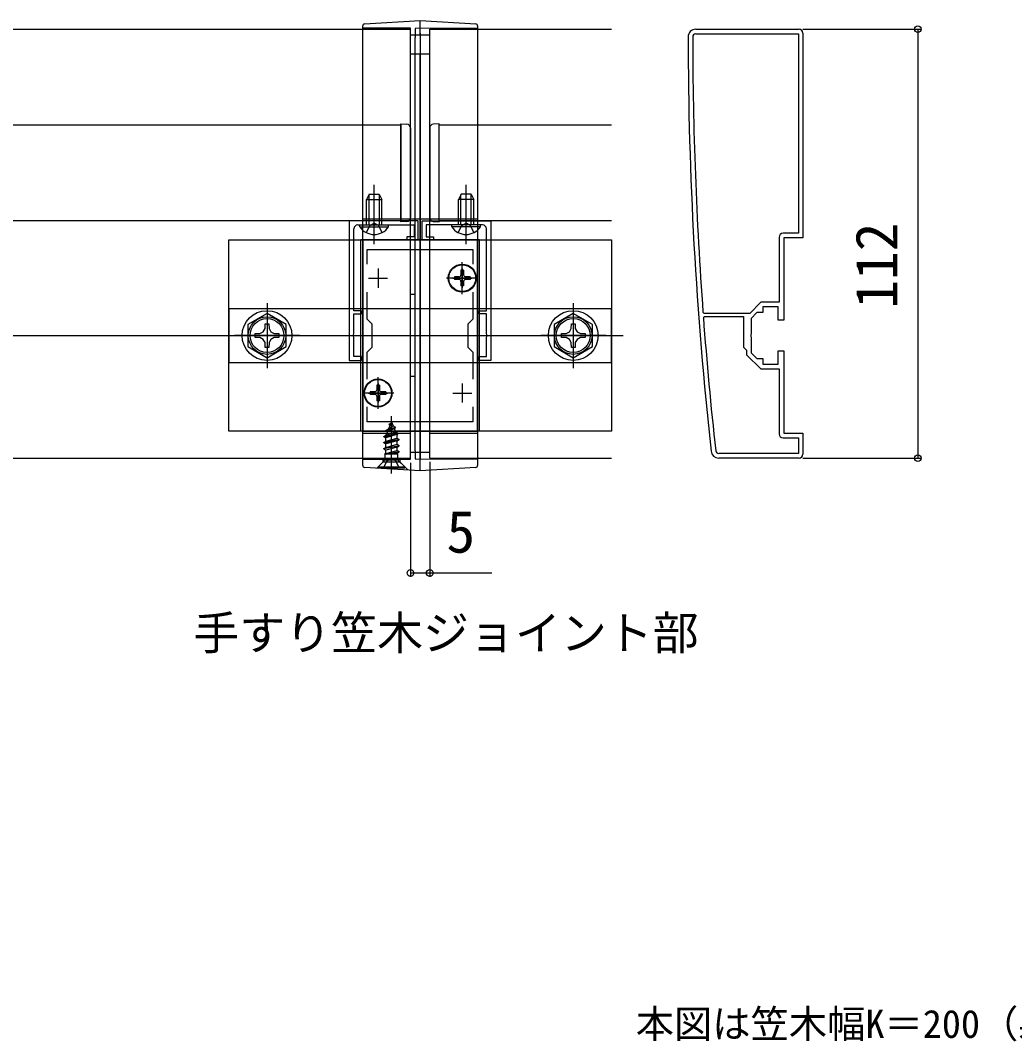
# Model space of a CAD drawing. Units: millimetres, scale not verified. Extents: x -875 to 875, y -1300 to 1292.
# Drawn here: x 355.6 to 615.3, y 294.9 to 561.6 of the extents above; entities that cross this region are included whole.
import ezdxf
from ezdxf.enums import TextEntityAlignment as Align

# ---------------------------------------------------------------- set-up
doc = ezdxf.new("R2010")
doc.units = ezdxf.units.MM
doc.header["$LTSCALE"] = 8
for name, color, linetype in [('0-1_USER1', 3, 'Continuous'), ('0-2_YKK_11', 7, 'Continuous'), ('0-3_YKK_12', 2, 'Continuous'), ('0-4_YKK_13', 4, 'Continuous'), ('0-5_YKK_D', 6, 'Continuous'), ('0-7_YSS_K', 3, 'Continuous')]:
    doc.layers.add(name, color=color, linetype=linetype)
doc.styles.add('ＭＳ ゴシック', font='')
doc.styles.get('ＭＳ ゴシック').set_extended_font_data('MS Gothic')

msp = doc.modelspace()

# ---------------------------------------------------------------- linework, layer by layer
at = {"layer": '0-2_YKK_11'}
for p, q in [((532, 559.253), (559, 559.253)), ((532, 558.053), (558.8, 558.053)), ((449, 496.753), (449, 491.753)), ((471, 496.753), (471, 491.753)), ((446.5, 494.253), (451.5, 494.253)), ((468.5, 494.253), (473.5, 494.253)), ((449, 466.753), (449, 461.753)), ((471, 466.753), (471, 461.753)), ((446.5, 464.253), (451.5, 464.253)), ((468.5, 464.253), (473.5, 464.253)), ((558.8, 448.453), (538, 448.453)), ((559, 447.253), (538, 447.253))]:
    msp.add_line(p, q, dxfattribs=at)
for points in [[(560, 558.253), (560, 504.753), (555, 504.753), (555, 483.253), (553.5, 483.253), (553.5, 486.753), (549.5, 486.753), (549.5, 485.253), (548, 485.253), (546.5, 483.753), (546.5, 479.711), (546.38, 479.528), (546.38, 478.978), (546.5, 478.795), (546.5, 474.753), (548, 473.253), (549.5, 473.253), (549.5, 471.753), (553.5, 471.753), (553.5, 475.253), (555, 475.253), (555, 453.753), (560, 453.753), (560, 448.253)], [(558.8, 558.053), (558.8, 505.953), (554.8, 505.953)], [(441.5, 509.253), (441.5, 472.753), (444.7, 472.753), (444.7, 473.753), (442.7, 473.753), (442.7, 478.795), (442.58, 478.978), (442.58, 479.528), (442.7, 479.711), (442.7, 484.953), (444.7, 484.953), (444.7, 485.753), (442.7, 485.753), (442.7, 507.153)], [(443.7, 508.153), (447.542, 508.153), (447.725, 508.273), (448.275, 508.273), (448.458, 508.153), (458.4, 508.153), (458.4, 505.053), (456.5, 505.053), (456.5, 504.253), (459.5, 504.253), (459.5, 509.253), (441.5, 509.253)], [(476.3, 508.153), (472.458, 508.153), (472.275, 508.273), (471.725, 508.273), (471.542, 508.153), (461.6, 508.153), (461.6, 505.053), (463.5, 505.053), (463.5, 504.253), (460.5, 504.253), (460.5, 509.253), (478.5, 509.253)], [(478.5, 509.253), (478.5, 472.753), (475.3, 472.753), (475.3, 473.753), (477.3, 473.753), (477.3, 478.795), (477.42, 478.978), (477.42, 479.528), (477.3, 479.711), (477.3, 484.953), (475.3, 484.953), (475.3, 485.753), (477.3, 485.753), (477.3, 507.153)], [(553.8, 504.953), (553.8, 487.953), (549.003, 487.953), (546.103, 485.053), (534.184, 485.053), (533.885, 485.331)], [(446.2, 497.886), (446.2, 501.753), (473.8, 501.753), (473.8, 497.886)], [(446.2, 467.886), (446.2, 474.953), (447.5, 476.253), (447.5, 482.253), (446.2, 483.553), (446.2, 490.62)], [(473.8, 490.62), (473.8, 483.553), (472.5, 482.253), (472.5, 476.253), (473.8, 474.953), (473.8, 467.886)], [(533.989, 483.931), (534.288, 484.253), (544.5, 484.253), (544.5, 476.253), (545.3, 475.453), (545.3, 474.256), (549.003, 470.553), (553.8, 470.553), (553.8, 453.553)], [(473.8, 460.62), (473.8, 456.753), (446.2, 456.753), (446.2, 460.62)], [(554.8, 452.553), (558.8, 452.553), (558.8, 448.453)]]:
    msp.add_lwpolyline(points, dxfattribs=at)
msp.add_lwpolyline([(445, 504.253), (445, 454.253), (475, 454.253), (475, 504.253)], close=True, dxfattribs=at)
for centre, radius, start, end in [((532, 557.253), 2, 90, 180.07338), ((532, 557.253), 0.8, 89.99999, 180.07337), ((559, 558.253), 1, 0.00001, 89.99999), ((1530.003, 558.531), 1000.004, 180.07337, 186.28629), ((1530.001, 558.531), 998.802, 180.07336, 184.20284), ((443.7, 507.153), 1, 90.00001, 179.99999), ((476.3, 507.153), 1, 0.00001, 89.99999), ((554.8, 504.953), 1, 90.00001, 179.99999), ((1530.009, 558.532), 998.809, 184.28341, 186.28629), ((554.8, 453.553), 1, 180.00001, 269.99999), ((538, 449.253), 2, 186.28628, 270), ((538, 449.253), 0.8, 186.28629, 270.00001), ((559, 448.253), 1, 270.00001, 359.99999)]:
    msp.add_arc(centre, radius, start, end, dxfattribs=at)
at = {"layer": '0-3_YKK_12'}
for p, q in [((457.5, 447.253), (457.5, 559.253)), ((462.5, 447.253), (462.5, 559.253)), ((460, 444.253), (460, 514.253))]:
    msp.add_line(p, q, dxfattribs=at)
for points in [[(105, 559.253), (445, 559.253), (457.5, 559.253)], [(462.5, 559.253), (475, 559.253), (510, 559.253)], [(510, 509.253), (465, 509.253), (465, 534.253), (510, 534.253)], [(105, 447.253), (445, 447.253), (457.5, 447.253)], [(462.5, 447.253), (475, 447.253), (510, 447.253)]]:
    msp.add_lwpolyline(points, dxfattribs=at)
msp.add_lwpolyline([(5, 534.253), (455, 534.253), (455, 509.253), (5, 509.253)], close=True, dxfattribs=at)
at = {"layer": '0-4_YKK_13'}
for p, q in [((445.469, 560.664), (460, 561.553)), ((460, 561.553), (474.531, 560.664)), ((457.5, 559.51), (445, 559.553)), ((445, 447.827), (445, 557.367)), ((457.5, 557.753), (462.5, 557.753)), ((475, 559.553), (458.7, 559.411)), ((460, 558.258), (460, 446.88)), ((460, 557.753), (460, 558.195)), ((462.5, 552.753), (462.5, 557.753)), ((475, 557.367), (475, 447.827)), ((457.5, 449.045), (457.5, 557.207)), ((458.7, 449.144), (458.7, 557.108)), ((462.5, 552.753), (457.5, 552.753)), ((460, 509.753), (460, 552.753)), ((455, 534.553), (456.561, 534.458)), ((455, 508.953), (455, 534.553)), ((457.5, 533.46), (457.5, 533.16)), ((462.5, 533.46), (462.5, 533.16)), ((465, 534.553), (463.439, 534.458)), ((465, 508.953), (465, 534.553)), ((457.5, 533.16), (457.5, 510.346)), ((462.5, 533.16), (462.5, 510.346)), ((448, 503.153), (448, 518.653)), ((472, 503.153), (472, 518.653)), ((446.7, 516.153), (446, 514.753)), ((446.654, 508.153), (446.654, 516.062)), ((446.7, 516.153), (449.3, 516.153)), ((449.3, 516.153), (450, 514.753)), ((449.346, 508.153), (449.346, 516.062)), ((450, 508.153), (450, 514.753)), ((470.7, 516.153), (470, 514.753)), ((470, 508.153), (470, 514.753)), ((470.654, 508.153), (470.654, 516.062)), ((473.3, 516.153), (470.7, 516.153)), ((473.3, 516.153), (474, 514.753)), ((473.346, 508.153), (473.346, 516.062)), ((445, 509.753), (475, 509.753)), ((457.5, 510.346), (457.5, 510.047)), ((462.5, 510.346), (462.5, 510.047)), ((444.25, 507.644), (444.25, 508.153)), ((444.25, 508.153), (451.75, 508.153)), ((456.561, 509.049), (455, 508.953)), ((463.439, 509.049), (465, 508.953)), ((475.75, 508.153), (468.25, 508.153)), ((475.75, 507.644), (475.75, 508.153)), ((475.5, 504.253), (444.5, 504.253)), ((475.5, 454.253), (475.5, 504.253)), ((471.35, 496.303), (470.65, 496.303)), ((470.65, 496.303), (470.65, 495.103)), ((471, 490.103), (471, 498.403)), ((471.35, 496.303), (471.35, 495.103)), ((475.15, 494.253), (466.85, 494.253)), ((468.95, 494.603), (468.95, 493.903)), ((470.15, 494.603), (468.95, 494.603)), ((470.15, 493.903), (468.95, 493.903)), ((470.65, 493.403), (470.65, 492.203)), ((471.35, 493.403), (471.35, 492.203)), ((473.05, 494.603), (471.85, 494.603)), ((473.05, 493.903), (471.85, 493.903)), ((473.05, 494.603), (473.05, 493.903)), ((471.35, 492.203), (470.65, 492.203)), ((458.7, 489.953), (457.5, 489.953)), ((420, 487.753), (420, 470.753)), ((500, 487.753), (500, 470.753)), ((419.477, 481.107), (419.499, 482.353)), ((499.477, 481.107), (499.499, 482.353)), ((428.5, 479.253), (411.5, 479.253)), ((508.5, 479.253), (491.5, 479.253)), ((449, 460.103), (449, 468.403)), ((458.7, 468.553), (457.5, 468.553)), ((453.15, 464.253), (444.85, 464.253)), ((446.95, 464.603), (446.95, 463.903)), ((448.15, 464.603), (446.95, 464.603)), ((449.35, 466.303), (448.65, 466.303)), ((448.65, 466.303), (448.65, 465.103)), ((449.35, 466.303), (449.35, 465.103)), ((451.05, 464.603), (449.85, 464.603)), ((451.05, 464.603), (451.05, 463.903)), ((448.15, 463.903), (446.95, 463.903)), ((448.65, 463.403), (448.65, 462.203)), ((449.35, 462.203), (448.65, 462.203)), ((449.35, 463.403), (449.35, 462.203)), ((451.05, 463.903), (449.85, 463.903)), ((452.5, 456.703), (451.753, 454.9)), ((451.9, 456.113), (452.367, 456.383)), ((451.9, 456.013), (451.9, 456.113)), ((451.9, 456.013), (452.154, 455.867)), ((452.5, 443.203), (452.5, 458.198)), ((452.5, 456.703), (452.924, 455.68)), ((445, 453.753), (457.5, 453.753)), ((450.5, 452.933), (454.25, 453.728)), ((450.5, 452.833), (454.25, 453.628)), ((453.866, 453.406), (451.025, 452.53)), ((451.468, 454.211), (451.076, 453.266)), ((451.076, 453.266), (453.57, 454.121)), ((451.1, 454.423), (453.55, 455.218)), ((451.1, 454.523), (451.753, 454.9)), ((451.1, 454.423), (451.468, 454.211)), ((451.468, 454.211), (453.199, 455.016)), ((451.753, 454.9), (452.924, 455.68)), ((452.924, 455.68), (453.55, 455.318)), ((453.199, 455.016), (453.55, 455.218)), ((453.199, 455.016), (453.57, 454.121)), ((453.55, 455.218), (453.55, 455.318)), ((453.57, 454.121), (454.25, 453.728)), ((453.866, 453.406), (454.25, 453.628)), ((453.866, 453.406), (453.975, 453.142)), ((454.25, 453.628), (454.25, 453.728)), ((450.5, 452.933), (451.076, 453.266)), ((450.5, 452.833), (450.5, 452.933)), ((450.5, 452.833), (451.025, 452.53)), ((454.5, 452.138), (450.5, 451.343)), ((450.5, 451.243), (454.5, 452.038)), ((450.5, 451.343), (451.025, 451.646)), ((450.5, 451.243), (450.5, 451.343)), ((450.5, 451.243), (451.025, 450.94)), ((451.025, 451.646), (451.025, 452.53)), ((451.025, 451.646), (453.975, 452.441)), ((453.975, 451.735), (451.025, 450.94)), ((451.025, 450.056), (451.025, 450.94)), ((451.025, 450.056), (453.975, 450.851)), ((453.975, 452.441), (453.975, 453.142)), ((453.975, 452.441), (454.5, 452.138)), ((453.975, 451.735), (454.5, 452.038)), ((453.975, 450.851), (453.975, 451.735)), ((453.975, 450.851), (454.5, 450.548)), ((454.5, 452.038), (454.5, 452.138)), ((450.5, 449.753), (454.5, 450.548)), ((454.5, 450.448), (450.5, 449.653)), ((450.5, 449.753), (451.025, 450.056)), ((450.5, 449.653), (450.5, 449.753)), ((450.5, 449.653), (451.025, 449.35)), ((450.721, 448.291), (451.025, 448.466)), ((454.135, 448.291), (450.721, 448.291)), ((450.865, 447.15), (450.865, 448.291)), ((453.975, 450.145), (451.025, 449.35)), ((451.025, 448.466), (451.025, 449.35)), ((451.025, 448.466), (453.975, 449.261)), ((451.142, 448.291), (454.5, 448.958)), ((454.5, 448.858), (451.645, 448.291)), ((453.975, 448.555), (452.994, 448.291)), ((453.975, 450.145), (454.5, 450.448)), ((453.975, 449.261), (453.975, 450.145)), ((453.975, 449.261), (454.5, 448.958)), ((453.975, 448.555), (454.5, 448.858)), ((453.975, 448.291), (453.975, 448.555)), ((454.135, 447.15), (454.135, 448.291)), ((454.5, 450.448), (454.5, 450.548)), ((454.5, 448.858), (454.5, 448.958)), ((462.5, 448.753), (457.5, 448.753)), ((460, 446.943), (460, 448.753)), ((445, 446.953), (457.5, 446.997)), ((450.25, 446.203), (448.692, 444.645)), ((449, 444.953), (450.631, 446.584)), ((450.25, 446.972), (450.25, 446.203)), ((454.75, 446.203), (450.25, 446.203)), ((454.25, 446.703), (450.75, 446.703)), ((453.645, 446.518), (452.5, 447.127)), ((454.55, 444.703), (453.645, 446.518)), ((454.75, 446.203), (454.75, 446.987)), ((456.805, 444.149), (454.75, 446.203)), ((458.7, 447.095), (475, 446.953)), ((449, 444.703), (449, 444.953)), ((449, 444.953), (456, 444.953)), ((449, 444.703), (456, 444.703))]:
    msp.add_line(p, q, dxfattribs=at)
for points in [[(445, 557.367), (445, 557.705), (445, 558.036), (445, 558.359), (445, 558.667), (445, 558.955), (445, 559.222), (445, 559.461), (445, 559.669), (445, 559.844), (445, 559.983), (445, 560.083), (445, 560.145), (445, 560.165)], [(460, 558.258), (460, 558.603), (460, 558.943), (460, 559.276), (460, 559.599), (460, 559.905), (460, 560.194), (460, 560.463), (460, 560.706), (460, 560.923), (460, 561.111), (460, 561.268), (460, 561.391), (460, 561.481), (460, 561.535), (460, 561.553)], [(475, 560.165), (475, 560.145), (475, 560.083), (475, 559.983), (475, 559.844), (475, 559.669), (475, 559.461), (475, 559.222), (475, 558.955), (475, 558.667), (475, 558.359), (475, 558.036), (475, 557.705), (475, 557.367)], [(457.5, 557.207), (457.5, 557.484), (457.5, 557.757), (457.5, 558.023), (457.5, 558.276), (457.5, 558.513), (457.5, 558.733), (457.5, 558.929), (457.5, 559.1), (457.5, 559.245), (457.5, 559.359), (457.5, 559.442), (457.5, 559.492), (457.5, 559.51)], [(458.7, 559.411), (458.7, 559.394), (458.7, 559.344), (458.7, 559.261), (458.7, 559.147), (458.7, 559.004), (458.7, 558.832), (458.7, 558.636), (458.7, 558.418), (458.7, 558.179), (458.7, 557.926), (458.7, 557.661), (458.7, 557.387), (458.7, 557.108)], [(446, 508.153), (446, 514.753), (450, 514.753)], [(474, 508.153), (474, 514.753), (470, 514.753)], [(444.25, 507.644), (451.75, 507.644), (451.75, 508.153)], [(445.95, 506.144), (446.855, 508), (448, 508.608)], [(450.05, 506.144), (449.145, 508), (448, 508.608)], [(475.75, 507.644), (468.25, 507.644), (468.25, 508.153)], [(469.95, 506.144), (470.855, 508), (472, 508.608)], [(474.05, 506.144), (473.145, 508), (472, 508.608)], [(475.5, 454.253), (444.5, 454.253), (444.5, 504.253)], [(418.146, 479.776), (419.015, 480.238), (419.477, 481.107)], [(419.499, 482.353), (420.501, 482.353), (420.523, 481.107)], [(420.523, 481.107), (420.985, 480.238), (421.854, 479.776)], [(498.146, 479.776), (499.015, 480.238), (499.477, 481.107)], [(499.499, 482.353), (500.501, 482.353), (500.523, 481.107)], [(500.523, 481.107), (500.985, 480.238), (501.854, 479.776)], [(418.146, 478.73), (416.9, 478.752), (416.9, 479.755), (418.146, 479.776)], [(419.477, 477.4), (419.015, 478.268), (418.146, 478.73)], [(420.523, 477.4), (420.501, 476.153), (419.499, 476.153), (419.477, 477.4)], [(421.854, 478.73), (420.985, 478.268), (420.523, 477.4)], [(421.854, 479.776), (423.1, 479.755), (423.1, 478.752), (421.854, 478.73)], [(498.146, 478.73), (496.9, 478.752), (496.9, 479.755), (498.146, 479.776)], [(499.477, 477.4), (499.015, 478.268), (498.146, 478.73)], [(500.523, 477.4), (500.501, 476.153), (499.499, 476.153), (499.477, 477.4)], [(501.854, 478.73), (500.985, 478.268), (500.523, 477.4)], [(501.854, 479.776), (503.1, 479.755), (503.1, 478.752), (501.854, 478.73)], [(451.1, 454.423), (451.1, 454.523), (453.55, 455.318)], [(462.5, 448.753), (462.5, 453.753), (475, 453.753)], [(457.5, 446.997), (457.5, 447.011), (457.5, 447.055), (457.5, 447.126), (457.5, 447.225), (457.5, 447.35), (457.5, 447.5), (457.5, 447.672), (457.5, 447.864), (457.5, 448.075), (457.5, 448.302), (457.5, 448.54), (457.5, 448.788), (457.5, 449.045)], [(458.7, 449.144), (458.7, 448.888), (458.7, 448.64), (458.7, 448.402), (458.7, 448.175), (458.7, 447.965), (458.7, 447.772), (458.7, 447.599), (458.7, 447.45), (458.7, 447.325), (458.7, 447.225), (458.7, 447.154), (458.7, 447.11), (458.7, 447.095)], [(445, 445.341), (445, 445.354), (445, 445.394), (445, 445.459), (445, 445.55), (445, 445.665), (445, 445.803), (445, 445.964), (445, 446.145), (445, 446.345), (445, 446.561), (445, 446.794), (445, 447.038), (445, 447.292), (445, 447.556), (445, 447.827)], [(450.45, 444.703), (451.355, 446.518), (452.5, 447.127)], [(456, 444.703), (456, 444.953), (454.369, 446.584)], [(460, 443.953), (460, 443.969), (460, 444.015), (460, 444.092), (460, 444.199), (460, 444.334), (460, 444.497), (460, 444.687), (460, 444.9), (460, 445.135), (460, 445.39), (460, 445.664), (460, 445.952), (460, 446.251), (460, 446.561), (460, 446.88)], [(475, 447.827), (475, 447.556), (475, 447.292), (475, 447.038), (475, 446.794), (475, 446.561), (475, 446.345), (475, 446.145), (475, 445.964), (475, 445.803), (475, 445.665), (475, 445.55), (475, 445.459), (475, 445.394), (475, 445.354), (475, 445.341)], [(474.531, 444.842), (460, 443.953), (445.469, 444.842)]]:
    msp.add_lwpolyline(points, dxfattribs=at)
for points in [[(510, 504.253), (510, 454.253), (410, 454.253), (410, 504.253)], [(410, 472.253), (510, 472.253), (510, 486.253), (410, 486.253)], [(425, 482.14), (420, 485.027), (415, 482.14), (415, 476.366), (420, 473.48), (425, 476.366)], [(505, 482.14), (500, 485.027), (495, 482.14), (495, 476.366), (500, 473.48), (505, 476.366)]]:
    msp.add_lwpolyline(points, close=True, dxfattribs=at)
for centre, radius in [((471, 494.253), 3.65), ((471, 494.253), 3.5), ((420, 479.253), 6.5), ((500, 479.253), 6.5), ((420, 479.253), 4.907), ((420, 479.253), 4.432), ((500, 479.253), 4.907), ((500, 479.253), 4.432), ((449, 464.253), 3.65), ((449, 464.253), 3.5)]:
    msp.add_circle(centre, radius, dxfattribs=at)
for centre, radius, start, end in [((445.5, 560.165), 0.5, 93.5, 180), ((474.5, 560.165), 0.5, 0, 86.5), ((456.5, 533.46), 1, 0, 86.5), ((463.5, 533.46), 1, 93.5, 180), ((456.5, 510.047), 1, 273.5, 0), ((463.5, 510.047), 1, 180, 266.5), ((448, 510.18), 4.527, 214.06671, 325.93329), ((472, 510.18), 4.527, 214.06671, 325.93329), ((470.15, 495.103), 0.5, 270, 0), ((470.15, 493.403), 0.5, 0, 90), ((471.85, 495.103), 0.5, 180, 270), ((471.85, 493.403), 0.5, 90, 180), ((448.15, 465.103), 0.5, 270, 0), ((449.85, 465.103), 0.5, 180, 270), ((448.15, 463.403), 0.5, 0, 90), ((449.85, 463.403), 0.5, 90, 180), ((450.065, 447.15), 0.8, 315, 0), ((454.935, 447.15), 0.8, 180, 225), ((445.5, 445.341), 0.5, 180, 266.5), ((474.5, 445.341), 0.5, 273.5, 0)]:
    msp.add_arc(centre, radius, start, end, dxfattribs=at)
at = {"layer": '0-5_YKK_D'}
for p, q in [((560, 559.253), (591, 559.253)), ((590, 559.253), (590, 447.253)), ((457.5, 445.997), (457.5, 416.253)), ((462.5, 446.253), (462.5, 416.253)), ((560, 447.253), (591, 447.253))]:
    msp.add_line(p, q, dxfattribs=at)
msp.add_lwpolyline([(457.5, 417.253), (462.5, 417.253), (478.693, 417.253)], dxfattribs=at)
for centre in [(590, 559.253), (590, 447.253), (457.5, 417.253), (462.5, 417.253)]:
    msp.add_circle(centre, 0.875, dxfattribs=at)
at = {"layer": '0-7_YSS_K'}
msp.add_line((60, 479.253), (513, 479.253), dxfattribs=at)

# ---------------------------------------------------------------- texts
at = {"layer": '0-1_USER1', "style": 'ＭＳ ゴシック'}
for s, height, p in [('手すり笠木ジョイント部', 8.798, (400.749, 394.56)), ('本図は笠木幅K＝200（躯体厚＝165）、見付60㎜を示す。', 7.331, (516.318, 293.641))]:
    msp.add_text(s, height=height, dxfattribs=at).set_placement(p, align=Align.BOTTOM_LEFT)
at = {"layer": '0-5_YKK_D', "style": 'ＭＳ ゴシック'}
msp.add_text('112', height=11, rotation=90, dxfattribs=at).set_placement((588, 486.293), align=Align.BOTTOM_LEFT)
msp.add_text('5', height=11, dxfattribs=at).set_placement((466.892, 419.253), align=Align.BOTTOM_LEFT)

doc.saveas('drawing.dxf')
